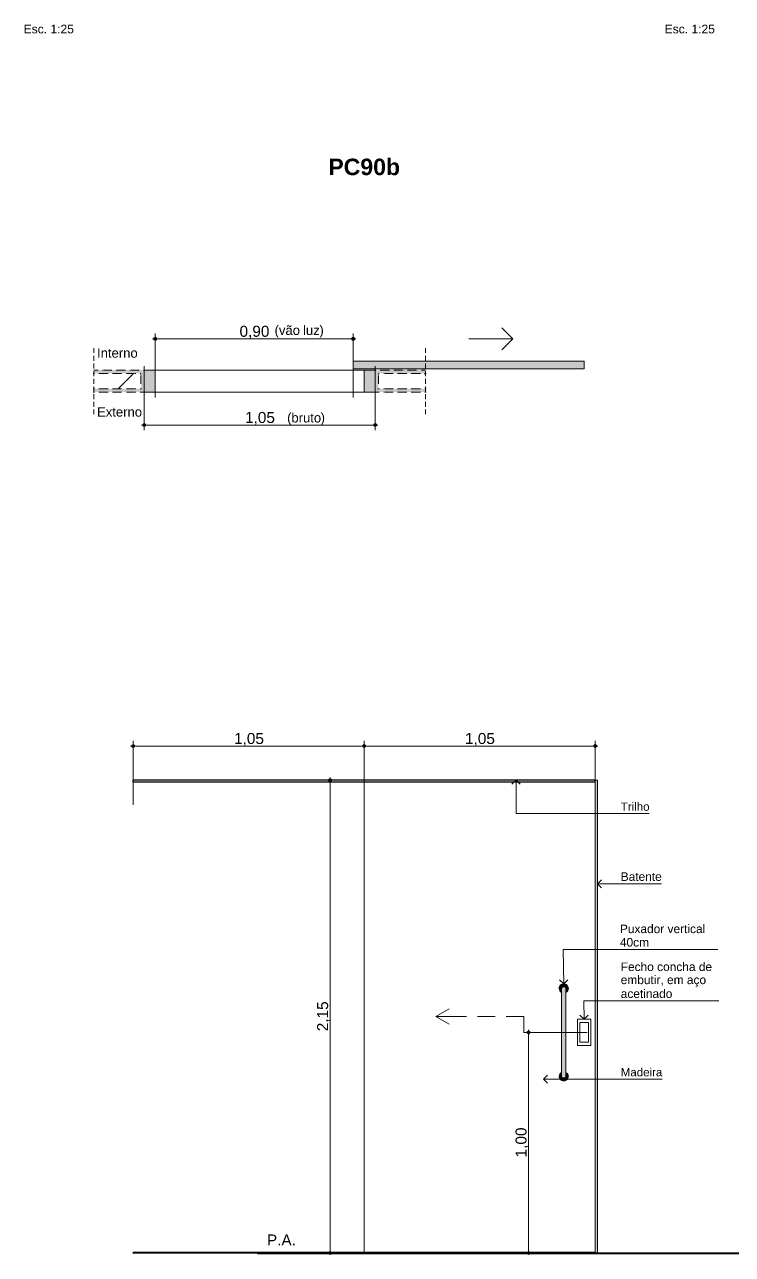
# Paper-space layout 'CAPS I e II_ FL 08.13 DETALHAMENTO DE PORTAS ' of a CAD drawing. Header units: metres. Extents: x 0 to 1400, y 0 to 841.
# Drawn here: x 299.6 to 428.3, y 393.5 to 617.1 of the extents above; entities that cross this region are included whole.
import ezdxf
from ezdxf.xclip import XClip

# ---------------------------------------------------------------- set-up
doc = ezdxf.new("R2010")
doc.units = ezdxf.units.M
doc.header["$MEASUREMENT"] = 0
doc.header["$XCLIPFRAME"] = 0
doc.linetypes.add('Achse', pattern=[0.0023, 0, -0.0008, 0.0015, 0])
doc.linetypes.add('Dashed', pattern=[0.0014, 0.0009, -0.0005])
for name, color, linetype, lineweight in [('0_Caneta_No__1', 7, 'Continuous', 35), ('0_Caneta_No__15', 9, 'Continuous', 0), ('0_Caneta_No__241', 7, 'Continuous', 13), ('0_Caneta_No__3', 7, 'Continuous', 25), ('0_Caneta_No__5', 7, 'Continuous', 20), ('0_Caneta_No__83', 84, 'Continuous', 0), ('0_Caneta_No__98', 7, 'Continuous', 0), ('0_Caneta_No__99', 7, 'Continuous', 20)]:
    doc.layers.add(name, color=color, linetype=linetype, lineweight=lineweight)
doc.layers.add('0_Caneta_No__25', color=7, linetype='Continuous', lineweight=13, true_color=0x982312)
doc.layers.add('0_Caneta_No__97', color=7, linetype='Continuous', lineweight=13, true_color=0x6b6b6b)
doc.styles.add('GENERATED_STYLE_1', font='arial.ttf')
doc.styles.add('GENERATED_STYLE_2', font='arial.ttf')
pattern_1 = [(45, (27.6, 827.63), (-35.3553, 35.3553), []), (135, (27.6, 827.63), (35.3553, 35.3553), [])]

# ---------------------------------------------------------------- blocks, each defined once
blk = doc.blocks.new('Drawing_1_1', base_point=(27.6, 827.63))
at = {"linetype": 'Continuous', "lineweight": 0, "ltscale": 1000, "true_color": 0xffffff}
for points in [[(359.33, 555.92), (359.33, 554.52), (401.33, 554.52), (401.33, 555.92)], [(312.18, 554.32), (312.18, 553.72), (320.73, 553.72), (320.73, 550.92), (312.18, 550.92), (312.18, 550.32), (321.33, 550.32), (321.33, 554.32)], [(321.33, 550.32), (323.33, 550.32), (323.33, 554.32), (321.33, 554.32)], [(361.33, 550.32), (363.33, 550.32), (363.33, 554.32), (361.33, 554.32)], [(372.48, 554.32), (363.33, 554.32), (363.33, 550.32), (372.48, 550.32), (372.48, 550.92), (363.93, 550.92), (363.93, 553.72), (372.48, 553.72)]]:
    blk.add_hatch(color=7, dxfattribs=at).paths.add_polyline_path(points)
at = {"layer": '0_Caneta_No__15', "linetype": 'Continuous', "lineweight": 0, "ltscale": 1000}
for points in [[(396.78, 441.86, 0.274246), (397.22, 441.13), (397.22, 441.86, -0.766125), (398.02, 441.86), (398.02, 441.13, 0.274246), (398.45, 441.86, 1)], [(397.22, 425.86, 0.722271), (398.02, 425.86), (398.02, 441.86, 0.766125), (397.22, 441.86)], [(396.78, 425.86, 1), (398.45, 425.86, 0.274246), (398.02, 426.59), (398.02, 425.86, -0.722271), (397.22, 425.86), (397.22, 426.59, 0.274246)]]:
    blk.add_hatch(color=9, dxfattribs=at).paths.add_polyline_path(points)
at = {"layer": '0_Caneta_No__25', "linetype": 'Continuous', "lineweight": 13, "ltscale": 1000, "true_color": 0x982312}
for points in [[(323.08, 560), (323.1, 559.91), (323.16, 559.83), (323.24, 559.77), (323.33, 559.75), (323.43, 559.77), (323.51, 559.83), (323.56, 559.91), (323.58, 560), (323.56, 560.1), (323.51, 560.18), (323.43, 560.23), (323.33, 560.25), (323.24, 560.23), (323.16, 560.18), (323.1, 560.1)], [(359.08, 560), (359.1, 559.91), (359.16, 559.83), (359.24, 559.77), (359.33, 559.75), (359.43, 559.77), (359.51, 559.83), (359.56, 559.91), (359.58, 560), (359.56, 560.1), (359.51, 560.18), (359.43, 560.23), (359.33, 560.25), (359.24, 560.23), (359.16, 560.18), (359.1, 560.1)], [(321.08, 544.32), (321.1, 544.22), (321.16, 544.14), (321.24, 544.09), (321.33, 544.07), (321.43, 544.09), (321.51, 544.14), (321.56, 544.22), (321.58, 544.32), (321.56, 544.41), (321.51, 544.5), (321.43, 544.55), (321.33, 544.57), (321.24, 544.55), (321.16, 544.5), (321.1, 544.41)], [(363.08, 544.32), (363.1, 544.22), (363.16, 544.14), (363.24, 544.09), (363.33, 544.07), (363.43, 544.09), (363.51, 544.14), (363.56, 544.22), (363.58, 544.32), (363.56, 544.41), (363.51, 544.5), (363.43, 544.55), (363.33, 544.57), (363.24, 544.55), (363.16, 544.5), (363.1, 544.41)], [(319.08, 485.94), (319.1, 485.84), (319.16, 485.76), (319.24, 485.71), (319.33, 485.69), (319.43, 485.71), (319.51, 485.76), (319.56, 485.84), (319.58, 485.94), (319.56, 486.03), (319.51, 486.12), (319.43, 486.17), (319.33, 486.19), (319.24, 486.17), (319.16, 486.12), (319.1, 486.03)], [(361.08, 485.94), (361.1, 485.84), (361.16, 485.76), (361.24, 485.71), (361.33, 485.69), (361.43, 485.71), (361.51, 485.76), (361.56, 485.84), (361.58, 485.94), (361.56, 486.03), (361.51, 486.12), (361.43, 486.17), (361.33, 486.19), (361.24, 486.17), (361.16, 486.12), (361.1, 486.03)], [(403.08, 485.94), (403.1, 485.84), (403.16, 485.76), (403.24, 485.71), (403.33, 485.69), (403.43, 485.71), (403.51, 485.76), (403.56, 485.84), (403.58, 485.94), (403.56, 486.03), (403.51, 486.12), (403.43, 486.17), (403.33, 486.19), (403.24, 486.17), (403.16, 486.12), (403.1, 486.03)], [(354.88, 479.74), (354.9, 479.64), (354.96, 479.56), (355.04, 479.51), (355.13, 479.49), (355.23, 479.51), (355.31, 479.56), (355.36, 479.64), (355.38, 479.74), (355.36, 479.83), (355.31, 479.92), (355.23, 479.97), (355.13, 479.99), (355.04, 479.97), (354.96, 479.92), (354.9, 479.83)], [(390.97, 433.86), (390.99, 433.76), (391.04, 433.68), (391.12, 433.63), (391.22, 433.61), (391.31, 433.63), (391.39, 433.68), (391.45, 433.76), (391.47, 433.86), (391.45, 433.95), (391.39, 434.04), (391.31, 434.09), (391.22, 434.11), (391.12, 434.09), (391.04, 434.04), (390.99, 433.95)], [(354.88, 393.74), (354.9, 393.64), (354.96, 393.56), (355.04, 393.51), (355.13, 393.49), (355.23, 393.51), (355.31, 393.56), (355.36, 393.64), (355.38, 393.74), (355.36, 393.83), (355.31, 393.92), (355.23, 393.97), (355.13, 393.99), (355.04, 393.97), (354.96, 393.92), (354.9, 393.83)], [(390.97, 393.74), (390.99, 393.64), (391.04, 393.56), (391.12, 393.51), (391.22, 393.49), (391.31, 393.51), (391.39, 393.56), (391.45, 393.64), (391.47, 393.74), (391.45, 393.83), (391.39, 393.92), (391.31, 393.97), (391.22, 393.99), (391.12, 393.97), (391.04, 393.92), (390.99, 393.83)]]:
    blk.add_hatch(color=24, dxfattribs=at).paths.add_polyline_path(points)
at = {"layer": '0_Caneta_No__83', "linetype": 'Continuous', "lineweight": 0, "ltscale": 1000}
h = blk.add_hatch(dxfattribs=at)
h.set_pattern_fill('Placomur_0001', color=84, style=0, pattern_type=2)
h.set_pattern_definition(pattern_1)
h.paths.add_polyline_path([(312.18, 553.72), (312.18, 550.92), (320.73, 550.92), (320.73, 553.72)])
h = blk.add_hatch(dxfattribs=at)
h.set_pattern_fill('Placomur_0001', color=84, style=0, pattern_type=2)
h.set_pattern_definition(pattern_1)
h.paths.add_polyline_path([(372.48, 553.72), (363.93, 553.72), (363.93, 550.92), (372.48, 550.92)])
at = {"layer": '0_Caneta_No__97', "linetype": 'Continuous', "lineweight": 13, "ltscale": 1000, "true_color": 0x6b6b6b}
blk.add_hatch(color=251, dxfattribs=at).paths.add_polyline_path([(403.75, 479.74), (403.33, 479.74), (403.33, 393.74), (403.75, 393.74)])
at = {"layer": '0_Caneta_No__1', "color": 7, "linetype": 'Continuous', "lineweight": 40, "ltscale": 1000}
blk.add_line((341.92, 393.74), (442.44, 393.74), dxfattribs=at)
at = {"layer": '0_Caneta_No__241', "color": 7, "linetype": 'Dashed', "lineweight": 13, "ltscale": 1000}
for p, q in [((312.18, 558.32), (312.18, 546.32)), ((372.48, 558.32), (372.48, 546.32))]:
    blk.add_line(p, q, dxfattribs=at)
at = {"layer": '0_Caneta_No__241', "color": 7, "linetype": 'Achse', "lineweight": 13, "ltscale": 1000}
for p, q in [((321.33, 554.32), (312.18, 554.32)), ((312.18, 553.72), (320.73, 553.72)), ((320.73, 550.92), (320.73, 553.72)), ((363.33, 554.32), (372.48, 554.32)), ((372.48, 553.72), (363.93, 553.72)), ((363.93, 550.92), (363.93, 553.72)), ((312.18, 550.92), (320.73, 550.92)), ((312.18, 550.32), (321.33, 550.32)), ((372.48, 550.32), (363.33, 550.32)), ((372.48, 550.92), (363.93, 550.92))]:
    blk.add_line(p, q, dxfattribs=at)
at = {"layer": '0_Caneta_No__241', "color": 7, "linetype": 'Continuous', "lineweight": 13, "ltscale": 1000}
for p, q in [((323.33, 554.32), (321.33, 554.32)), ((321.33, 554.32), (321.33, 550.32)), ((323.33, 550.32), (323.33, 554.32)), ((363.33, 554.32), (361.33, 554.32)), ((361.33, 554.32), (361.33, 550.32)), ((363.33, 550.32), (363.33, 554.32)), ((321.33, 550.32), (323.33, 550.32)), ((361.33, 550.32), (363.33, 550.32)), ((403.75, 479.74), (403.33, 479.74)), ((403.33, 479.74), (403.33, 393.74)), ((403.75, 393.74), (403.75, 479.74)), ((397.22, 441.86), (397.22, 425.86)), ((397.22, 441.13), (397.22, 441.86)), ((398.02, 425.86), (398.02, 441.86)), ((398.02, 441.86), (398.02, 441.13)), ((397.22, 426.59), (397.22, 425.86)), ((398.02, 425.86), (398.02, 426.59)), ((403.33, 393.74), (403.75, 393.74))]:
    blk.add_line(p, q, dxfattribs=at)
for centre, radius, start, end in [((397.62, 441.86), 0.834, 0, 180), ((397.62, 441.86), 0.834, 180, 241.3443), ((397.62, 441.75), 0.414, 15.0868, 164.9132), ((397.62, 441.75), 0.414, 15.0868, 164.9132), ((397.62, 441.86), 0.834, 298.6557, 0), ((397.62, 425.86), 0.834, 118.6557, 180), ((397.62, 425.86), 0.834, 180, 0), ((397.62, 425.99), 0.421, 198.321, 341.679), ((397.62, 425.99), 0.421, 198.321, 341.679), ((397.62, 425.86), 0.834, 0, 61.3443)]:
    blk.add_arc(centre, radius, start, end, dxfattribs=at)
at = {"layer": '0_Caneta_No__25', "color": 24, "linetype": 'Continuous', "lineweight": 13, "ltscale": 1000, "true_color": 0x982312}
for p, q in [((322.83, 560), (323.08, 560)), ((323.33, 560.25), (323.33, 560.94)), ((323.33, 549.32), (323.33, 559.75)), ((323.58, 560), (359.08, 560)), ((359.33, 560.25), (359.33, 560.94)), ((359.33, 549.32), (359.33, 559.75)), ((359.58, 560), (359.83, 560)), ((321.33, 544.57), (321.33, 555.01)), ((363.33, 544.57), (363.33, 555.01)), ((320.83, 544.32), (321.08, 544.32)), ((321.33, 543.38), (321.33, 544.07)), ((321.58, 544.32), (363.08, 544.32)), ((363.33, 543.38), (363.33, 544.07)), ((363.58, 544.32), (363.83, 544.32)), ((318.83, 485.94), (319.08, 485.94)), ((319.33, 486.19), (319.33, 486.88)), ((319.33, 475.25), (319.33, 485.69)), ((319.58, 485.94), (361.08, 485.94)), ((361.33, 486.19), (361.33, 486.88)), ((361.33, 475.25), (361.33, 485.69)), ((361.58, 485.94), (403.08, 485.94)), ((403.33, 486.19), (403.33, 486.88)), ((403.33, 475.25), (403.33, 485.69)), ((403.58, 485.94), (403.83, 485.94)), ((354.88, 479.74), (354.2, 479.74)), ((355.13, 479.99), (355.13, 480.24)), ((355.13, 393.99), (355.13, 479.49)), ((365.82, 479.74), (355.38, 479.74)), ((388.94, 479.76), (388.19, 479.01)), ((388.94, 479.76), (388.94, 473.65)), ((388.94, 479.76), (389.69, 479.01)), ((388.94, 473.65), (407.88, 473.65)), ((407.88, 473.65), (413.15, 473.65)), ((403.75, 460.88), (404.5, 461.63)), ((403.75, 460.88), (406.24, 460.88)), ((403.75, 460.88), (404.5, 460.13)), ((406.24, 460.88), (407.88, 460.88)), ((407.88, 460.88), (415.41, 460.88)), ((397.61, 442.69), (397.53, 448.94)), ((397.53, 448.94), (407.73, 448.94)), ((407.73, 448.94), (425.64, 448.94)), ((397.61, 442.69), (396.85, 443.43)), ((397.61, 442.69), (398.35, 443.45)), ((401.33, 436.26), (401.29, 439.6)), ((401.29, 439.6), (407.88, 439.6)), ((407.88, 439.6), (425.79, 439.6)), ((401.33, 436.26), (400.57, 437)), ((401.33, 436.26), (402.07, 437.02)), ((391.22, 434.11), (391.22, 434.36)), ((390.97, 433.86), (390.28, 433.86)), ((391.22, 393.99), (391.22, 433.61)), ((401.9, 433.86), (391.47, 433.86)), ((393.91, 425.36), (394.66, 426.11)), ((393.91, 425.36), (400.72, 425.36)), ((393.91, 425.36), (394.66, 424.61)), ((400.72, 425.36), (407.88, 425.36)), ((407.88, 425.36), (415.51, 425.36)), ((354.88, 393.74), (354.2, 393.74)), ((365.82, 393.74), (355.38, 393.74)), ((390.97, 393.74), (390.28, 393.74)), ((401.9, 393.74), (391.47, 393.74))]:
    blk.add_line(p, q, dxfattribs=at)
for centre in [(323.33, 560), (359.33, 560), (321.33, 544.32), (363.33, 544.32), (319.33, 485.94), (361.33, 485.94), (403.33, 485.94), (355.13, 479.74), (391.22, 433.86), (355.13, 393.74), (391.22, 393.74)]:
    blk.add_circle(centre, 0.25, dxfattribs=at)
at = {"layer": '0_Caneta_No__3', "color": 7, "linetype": 'Continuous', "lineweight": 30, "ltscale": 1000}
for p, q in [((319.33, 479.36), (319.33, 479.76)), ((403.33, 479.76), (319.33, 479.76)), ((403.33, 479.36), (319.33, 479.36)), ((403.33, 479.36), (403.33, 479.76)), ((319.33, 393.74), (319.33, 393.86)), ((403.33, 393.86), (319.33, 393.86)), ((403.33, 393.74), (319.33, 393.74)), ((403.33, 393.74), (403.33, 393.86))]:
    blk.add_line(p, q, dxfattribs=at)
at = {"layer": '0_Caneta_No__97', "color": 251, "linetype": 'Continuous', "lineweight": 13, "ltscale": 1000, "true_color": 0x6b6b6b}
for p, q in [((388.33, 560.02), (386.33, 562.02)), ((380.33, 560.02), (388.33, 560.02)), ((388.33, 560.02), (386.33, 558.02)), ((321.33, 554.32), (363.33, 554.32)), ((321.33, 550.32), (363.33, 550.32)), ((374.33, 436.74), (376.76, 438.14)), ((377.53, 436.74), (374.33, 436.74)), ((374.33, 436.74), (376.76, 435.34)), ((379.93, 436.74), (377.53, 436.74)), ((385.13, 436.74), (381.93, 436.74)), ((390.33, 436.74), (387.13, 436.74)), ((390.33, 436.74), (390.33, 433.94))]:
    blk.add_line(p, q, dxfattribs=at)
at = {"layer": '0_Caneta_No__98', "color": 7, "linetype": 'Continuous', "lineweight": 0, "ltscale": 1000}
for p, q in [((359.33, 555.92), (401.33, 555.92)), ((359.33, 554.52), (359.33, 555.92)), ((401.33, 555.92), (401.33, 554.52)), ((401.33, 554.52), (359.33, 554.52)), ((361.33, 479.36), (361.33, 393.86)), ((403.33, 393.86), (403.33, 479.36)), ((400.13, 431.46), (400.13, 436.26)), ((400.13, 436.26), (402.53, 436.26)), ((402.53, 436.26), (402.53, 431.46)), ((402.13, 435.66), (400.53, 435.66)), ((400.53, 435.66), (400.53, 432.06)), ((402.13, 432.06), (402.13, 435.66)), ((400.53, 432.06), (402.13, 432.06)), ((402.53, 431.46), (400.13, 431.46))]:
    blk.add_line(p, q, dxfattribs=at)
at = {"layer": '0_Caneta_No__1', "color": 7, "linetype": 'Continuous', "lineweight": 40, "insert": (361.33, 591.24), "char_height": 3, "attachment_point": 5, "style": 'GENERATED_STYLE_2'}
blk.add_mtext('\\A1;{\\pqc;\\fArial|b1|i0|c0|p0;\\W1.000000;PC90b}', dxfattribs=at)
at = {"layer": '0_Caneta_No__25', "color": 24, "linetype": 'Continuous', "lineweight": 13, "true_color": 0x982312, "attachment_point": 7, "style": 'GENERATED_STYLE_1'}
for s, insert, char_height in [('\\A1;{\\pql;\\pt0;\\fArial|b0|i0|c0|p0;\\W1.000000;0,90}', (338.66, 560), 2), ('\\A1;{\\pql;\\pt0;\\fArial|b0|i0|c0|p0;\\W1.000000;(vão }', (345.03, 560.2), 1.7), ('\\A1;{\\pql;\\pt0;\\fArial|b0|i0|c0|p0;\\W1.000000;luz}', (350.21, 560.67), 1.7), ('\\A1;{\\pql;\\pt0;\\fArial|b0|i0|c0|p0;\\W1.000000;)}', (353.19, 560.2), 1.7), ('\\A1;{\\pql;\\pt0;\\fArial|b0|i0|c0|p0;\\W1.000000;Interno}', (312.75, 556.55), 1.7), ('\\A1;{\\pql;\\pt0;\\fArial|b0|i0|c0|p0;\\W1.000000;Externo}', (312.75, 545.83), 1.7), ('\\A1;{\\pql;\\pt0;\\fArial|b0|i0|c0|p0;\\W1.000000;1,05}', (339.66, 544.32), 2), ('\\A1;{\\pql;\\pt0;\\fArial|b0|i0|c0|p0;\\W1.000000;(}', (347.32, 544.31), 1.7), ('\\A1;{\\pql;\\pt0;\\fArial|b0|i0|c0|p0;\\W1.000000;bruto}', (348.09, 544.77), 1.7), ('\\A1;{\\pql;\\pt0;\\fArial|b0|i0|c0|p0;\\W1.000000;)}', (353.41, 544.31), 1.7), ('\\A1;{\\pql;\\pt0;\\fArial|b0|i0|c0|p0;\\W1.000000;1,05}', (337.66, 485.94), 2), ('\\A1;{\\pql;\\pt0;\\fArial|b0|i0|c0|p0;\\W1.000000;1,05}', (379.66, 485.94), 2)]:
    blk.add_mtext(s, dxfattribs=dict(at, insert=insert, char_height=char_height))
at = {"layer": '0_Caneta_No__25', "color": 24, "linetype": 'Continuous', "lineweight": 13, "true_color": 0x982312, "char_height": 2, "attachment_point": 7, "rotation": 90, "style": 'GENERATED_STYLE_1'}
for s, insert in [('\\A1;{\\pql;\\pt0;\\fArial|b0|i0|c0|p0;\\W1.000000;2,15}', (355.14, 434.07)), ('\\A1;{\\pql;\\pt0;\\fArial|b0|i0|c0|p0;\\W1.000000;1,00}', (391.22, 411.13))]:
    blk.add_mtext(s, dxfattribs=dict(at, insert=insert))
at = {"layer": '0_Caneta_No__5', "color": 7, "linetype": 'Continuous', "lineweight": 20, "attachment_point": 7, "style": 'GENERATED_STYLE_1'}
for s, insert, char_height in [('\\A1;{\\pql;\\pt0;\\fArial|b0|i0|c0|p0;\\W1.000000;Esc. 1:25}', (299.4, 615.53), 1.57), ('\\A1;{\\pql;\\pt0;\\fArial|b0|i0|c0|p0;\\W1.000000;Esc. 1:25}', (415.96, 615.53), 1.57), ('\\A1;{\\pql;\\pt0;\\fArial|b0|i0|c0|p0;\\W1.000000;P.A.}', (343.64, 395.11), 2)]:
    blk.add_mtext(s, dxfattribs=dict(at, insert=insert, char_height=char_height))
at = {"layer": '0_Caneta_No__99', "color": 7, "linetype": 'Continuous', "lineweight": 20, "attachment_point": 7, "style": 'GENERATED_STYLE_1'}
for s, insert, char_height in [('\\A1;{\\pql;\\pt0;\\fArial|b0|i0|c0|p0;\\W1.000000;Trilho}', (407.98, 474.15), 1.5), ('\\A1;{\\pql;\\pt0;\\fArial|b0|i0|c0|p0;\\W1.000000;Batente}', (407.98, 461.4), 1.55), ('\\A1;{\\pql;\\pt0;\\fArial|b0|i0|c0|p0;\\W1.000000;Puxador vertical}', (407.83, 451.9), 1.55), ('\\A1;{\\pql;\\pt0;\\fArial|b0|i0|c0|p0;\\W1.000000;40cm}', (407.83, 449.45), 1.55), ('\\A1;{\\pql;\\pt0;\\fArial|b0|i0|c0|p0;\\W1.000000;Fecho concha de}', (407.98, 445), 1.55), ('\\A1;{\\pql;\\pt0;\\fArial|b0|i0|c0|p0;\\W1.000000;embutir, em aço}', (407.98, 442.17), 1.55), ('\\A1;{\\pql;\\pt0;\\fArial|b0|i0|c0|p0;\\W1.000000;acetinado}', (407.98, 440.11), 1.55), ('\\A1;{\\pql;\\pt0;\\fArial|b0|i0|c0|p0;\\W1.000000;Madeira}', (407.98, 425.86), 1.5)]:
    blk.add_mtext(s, dxfattribs=dict(at, insert=insert, char_height=char_height))

psp = doc.layouts.new('CAPS I e II_ FL 08.13 DETALHAMENTO DE PORTAS ')

# ---------------------------------------------------------------- block references
at = {"color": 64, "linetype": 'Continuous', "lineweight": 0, "ltscale": 1000, "true_color": 0x80aa00}
ref = psp.add_blockref('Drawing_1_1', (27.6, 827.63), dxfattribs=at)
XClip(ref).set_block_clipping_path([(27.5923725369, 827.6381340294), (27.5923725369, 136.6125430929), (792.8962344417, 136.6125430929), (792.8962344417, 364.0724860526), (1394.3636701186, 364.0724860526), (1394.3636701186, 827.6381340294)])

doc.saveas('drawing.dxf')
